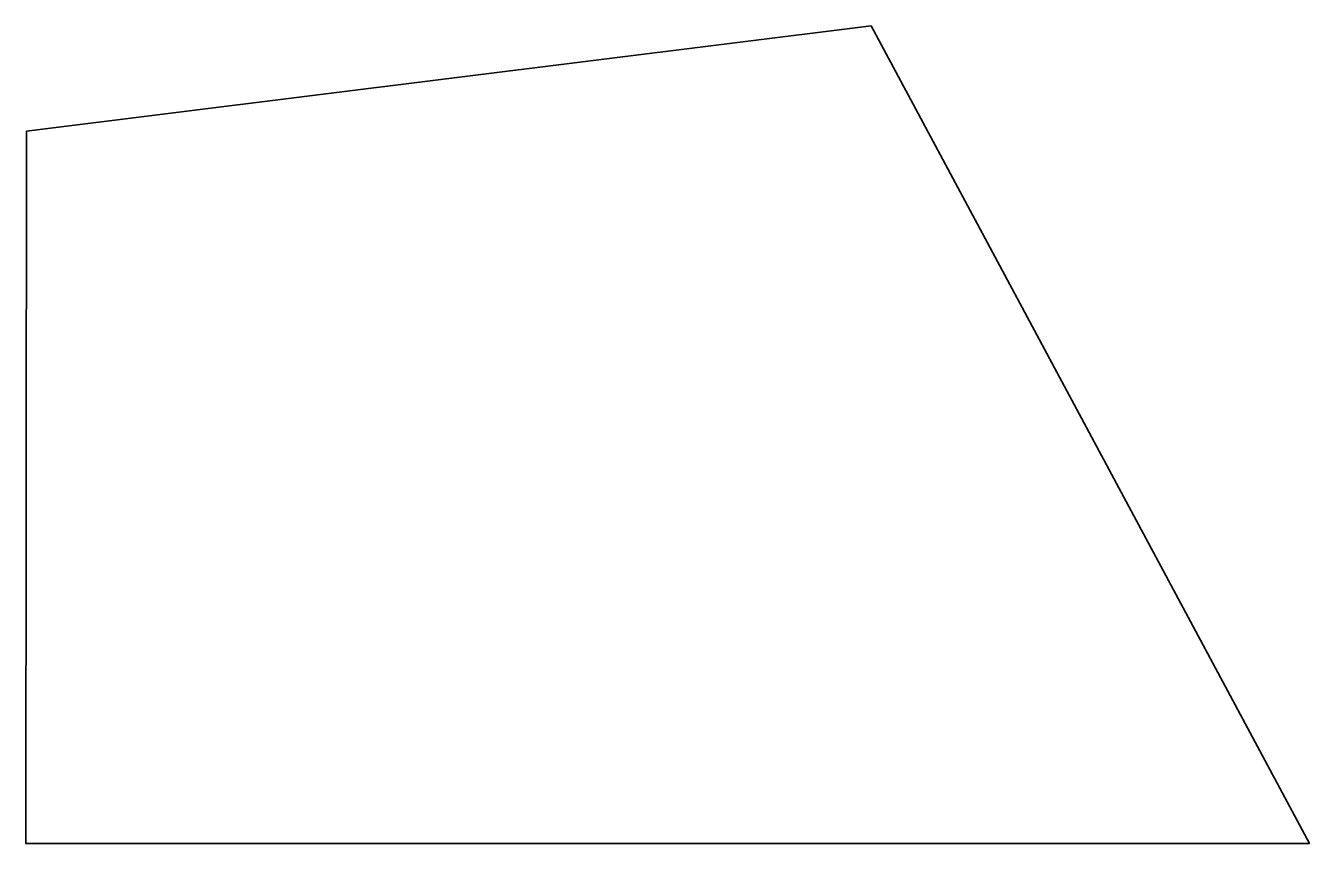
# Model space of a CAD drawing. Header units: metres. Extents: x 9 to 110, y 6 to 70.
import ezdxf

# ---------------------------------------------------------------- set-up
doc = ezdxf.new("R2010")
doc.units = ezdxf.units.M
doc.layers.add('SectionCutEdges', color=18, linetype='Continuous', lineweight=35, true_color=0x000000)

msp = doc.modelspace()

# ---------------------------------------------------------------- linework, layer by layer
at = {"layer": 'SectionCutEdges'}
msp.add_lwpolyline([(75.99, 69.98), (9.53, 61.67), (9.47, 5.65), (110.47, 5.65)], close=True, dxfattribs=at)

doc.saveas('drawing.dxf')
